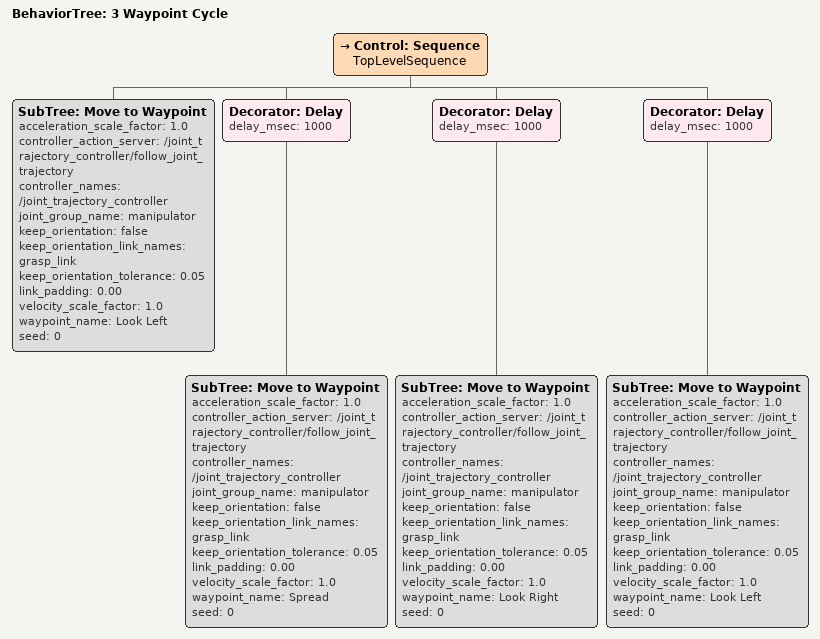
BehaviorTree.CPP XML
<?xml version="1.0" encoding="UTF-8" ?>
<root BTCPP_format="4" main_tree_to_execute="3 Waypoint Cycle">
  <BehaviorTree ID="3 Waypoint Cycle" _description="">
    <Control ID="Sequence" name="TopLevelSequence">
      <SubTree
        ID="Move to Waypoint"
        acceleration_scale_factor="1.0"
        controller_action_server="/joint_trajectory_controller/follow_joint_trajectory"
        controller_names="/joint_trajectory_controller"
        joint_group_name="manipulator"
        keep_orientation="false"
        keep_orientation_link_names="grasp_link"
        keep_orientation_tolerance="0.05"
        link_padding="0.00"
        velocity_scale_factor="1.0"
        waypoint_name="Look Left"
        seed="0"
      />
      <Decorator ID="Delay" delay_msec="1000">
        <SubTree
          ID="Move to Waypoint"
          acceleration_scale_factor="1.0"
          controller_action_server="/joint_trajectory_controller/follow_joint_trajectory"
          controller_names="/joint_trajectory_controller"
          joint_group_name="manipulator"
          keep_orientation="false"
          keep_orientation_link_names="grasp_link"
          keep_orientation_tolerance="0.05"
          link_padding="0.00"
          velocity_scale_factor="1.0"
          waypoint_name="Spread"
          seed="0"
        />
      </Decorator>
      <Decorator ID="Delay" delay_msec="1000">
        <SubTree
          ID="Move to Waypoint"
          acceleration_scale_factor="1.0"
          controller_action_server="/joint_trajectory_controller/follow_joint_trajectory"
          controller_names="/joint_trajectory_controller"
          joint_group_name="manipulator"
          keep_orientation="false"
          keep_orientation_link_names="grasp_link"
          keep_orientation_tolerance="0.05"
          link_padding="0.00"
          velocity_scale_factor="1.0"
          waypoint_name="Look Right"
          seed="0"
        />
      </Decorator>
      <Decorator ID="Delay" delay_msec="1000">
        <SubTree
          ID="Move to Waypoint"
          acceleration_scale_factor="1.0"
          controller_action_server="/joint_trajectory_controller/follow_joint_trajectory"
          controller_names="/joint_trajectory_controller"
          joint_group_name="manipulator"
          keep_orientation="false"
          keep_orientation_link_names="grasp_link"
          keep_orientation_tolerance="0.05"
          link_padding="0.00"
          velocity_scale_factor="1.0"
          waypoint_name="Look Left"
          seed="0"
        />
      </Decorator>
    </Control>
  </BehaviorTree>
</root>
